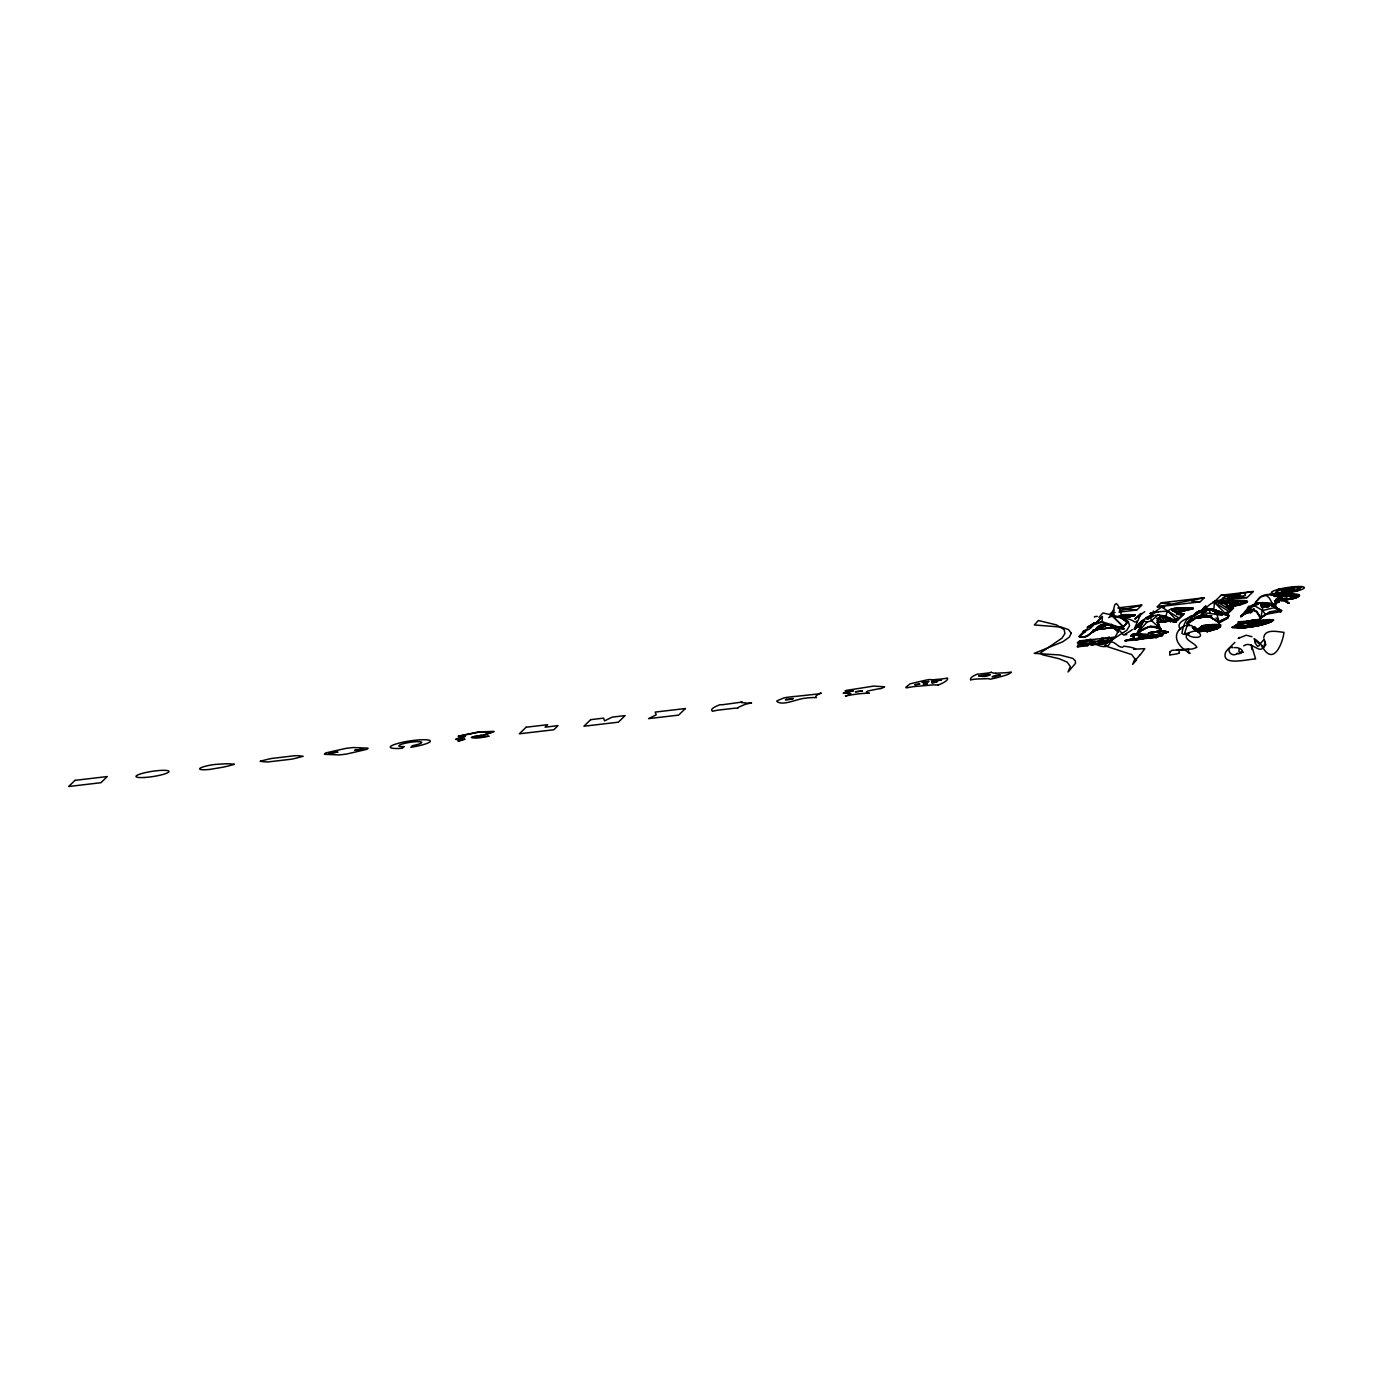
<?xml version="1.0" encoding="UTF-8"?>
<svg xmlns="http://www.w3.org/2000/svg" width="1373" height="1373" viewBox="0 0 1373 1373"><rect width="100%" height="100%" fill="white"/><g stroke="black" fill="none" stroke-linecap="round" stroke-linejoin="round"><path stroke-width="1.5" d="M1266.953 603.228L1272.411 605.407L1274.401 607.621L1262.645 610.504L1254.527 605.716L1246.753 609.698L1240.849 616.426L1246.701 611.706L1251.369 609.835L1256.552 611.448L1260.689 618.056L1268.875 612.512M1179.064 650.304L1188.4 649.223M1264.293 615.258L1260.689 618.056L1257.222 612.083L1252.468 609.784L1245.277 612.701L1240.849 616.752L1246.1 612.856M1250.082 608.359L1248.383 608.634L1249.996 606.883M1223.995 614.349L1212.016 609.149L1221.524 612.341L1216.049 611.157A5.32 1.184 12.5 0 1 1214.436 610.693L1218.881 611.723M1253.068 622.57L1257.205 622.964A12.735 2.008 -8.7 0 1 1256.758 623.514L1239.956 627.083L1248.915 627.049L1262.885 623.188L1250.597 625.436A9.405 1.493 -8.7 0 1 1246.65 626.037L1239.235 625.762A17.609 2.78 -8.7 0 1 1238.978 624.955L1257.737 620.201A6.642 1.047 -8.7 0 1 1260.483 619.463M1136.621 659.932L1132.622 664.378L1134.922 658.937L1131.747 654.578L1104.819 645.773L1106.587 643.422L1126.838 630.258L1129.584 625.642L1128.297 621.506L1120.419 617.129L1102.931 612.942L1098.932 617.387M1159.567 627.324L1161.232 629.641L1154.521 626.603L1148.669 626.689L1137.462 632.558L1140.929 626.98L1141.701 622.999L1141.032 626.757M1140.242 654.904L1144.79 648.674L1133.514 649.223M1263.795 637.45C1265.099 628.456 1277.782 631.803 1283.978 632.352C1282.691 643.199 1273.578 666.128 1262.714 647.37M1159.499 622.055L1156.976 622.364L1167.067 621.248C1163.171 607.896 1173.331 608.29 1181.827 607.93A34.171 5.406 -8.7 0 1 1189.344 607.964A32.317 5.114 -8.7 0 1 1191.798 608.17L1193.343 608.445L1190.751 609.2A32.317 5.114 -8.7 0 1 1187.13 610.127A34.171 5.406 -8.7 0 1 1177.468 612.169L1175.769 612.478M1101.97 622.673L1102.433 616.443M1260.895 617.472L1262.954 606.677C1269.613 601.271 1271.673 607.999 1266.198 606.952M1213.732 610.024L1214.556 602.078M1265.614 644.778L1263.881 647.524A11.293 4.668 -77.1 0 1 1263.435 647.37M1167.668 617.953A6.007 1.991 31.5 0 0 1167.136 618.125L1166.913 618.331A12.46 4.188 45.4 0 0 1166.741 618.571L1166.432 620.699L1166.775 618.622M1166.535 620.064L1166.432 620.699M1169.71 652.175L1169.83 654.87M1153.818 636.094L1147.519 636.54C1151.518 636.986 1156.855 637.244 1157.748 634.206A13.37 2.111 -8.7 0 0 1159.67 633.434L1166.346 632.198M1222.348 598.594L1236.644 597.942L1245.225 595.247M1222.382 598.422L1226.57 595.745L1252.897 591.574M1164.184 633.262L1161.095 634.223C1163.068 636.763 1159.55 634.807 1156.323 637.553A23.684 3.741 -8.7 0 0 1154.573 637.415L1138.526 639.372A23.89 3.776 -8.7 0 0 1135.969 640.041L1124.968 640.762C1124.607 640.796 1138.389 638.496 1132.897 636.283A30.326 4.788 -8.7 0 0 1130.906 635.905L1132.296 634.395L1138.2 633.537A20.715 3.278 -8.7 0 1 1140.517 633.399A17.386 2.746 -8.7 0 0 1140.448 634.12L1141.65 634.618A9.937 1.579 -8.7 0 0 1143.091 634.738L1148.051 634.566L1142.319 636.557L1154.298 634.206L1148.515 632.867L1161.644 630.791L1168.2 631.906L1160.168 634.755L1162.622 635.424A7.311 1.15 -8.7 0 0 1158.709 636.162L1156.581 637.106L1162.622 635.424L1160.168 634.755L1168.2 631.906L1161.129 630.842L1148.515 632.867L1161.901 630.773L1168.2 631.958L1165.454 632.919M1184.71 632.919L1188.417 621.66L1194.682 614.726M1260.706 621.128A8.152 1.287 -8.7 0 0 1263.589 620.253L1273.526 619.807L1271.861 621.437A25.555 4.033 -8.7 0 1 1270.883 621.969L1264.258 624.234A22.38 3.535 -8.7 0 1 1259.573 625.333L1252.777 626.586A27.014 4.273 -8.7 0 1 1240.059 628.079L1232.062 627.41A47.78 7.552 -8.7 0 0 1238.566 623.239L1238.6 622.999A44.863 7.105 -8.7 0 0 1238.36 621.883L1243.663 621.609M1275.242 608.342L1277.182 598.439L1283.669 599.881A32.368 17.471 47.8 0 1 1288.852 603.21L1282.245 598.044L1278.4 596.809L1284.407 599.486M1147.519 634.669C1142.285 637.776 1127.92 633.674 1141.65 634.618M1243.818 621.574A6.522 1.03 -8.7 0 1 1243.869 622.209L1240.849 621.643A10.572 1.665 -8.7 0 0 1238.36 621.883L1238.566 623.119L1233.726 626.672A49.96 7.895 -8.7 0 1 1232.062 627.41A10.847 1.716 -8.7 0 1 1237.76 627.186M1259.178 603.416L1252.245 605.236L1256.913 603.228A6.264 1.253 -23.5 0 1 1259.247 603.416M1193.841 629.452L1191.73 625.504L1185.585 625.625M1248.726 626.946L1241.312 627.101L1246.306 626.38A6.196 0.978 -8.7 0 0 1248.898 626.019L1261.238 622.329A8.873 1.407 -8.7 0 1 1260.397 622.861L1241.329 627.066L1243.801 627.427A8.976 1.424 -8.7 0 0 1246.118 627.272L1258.183 623.788M1232.594 627.307L1237.742 625.041M1257.239 600.67C1259.419 595.298 1267.502 593.428 1272.565 595.007M1249.138 610.213L1248.074 612.667L1242.616 614.95M1139.727 624.561L1144.31 619.686A18.982 1.442 -48.7 0 1 1144.155 620.098L1143.572 620.579M1169.796 651.815L1172.044 650.339L1179.064 649.807M1262.302 607.587L1262.782 606.488M1167.771 617.816L1164.973 621.9A3.175 1.871 3.7 0 1 1164.304 621.712L1164.047 621.609M1098.074 643.199L1113.537 637.415M1194.201 615.567L1191.026 617.043M1219.293 622.81A16.219 7.174 -80.2 0 1 1220.511 621.437L1227.668 618.056L1228.698 615.138L1218.417 612.701M1208 616.597L1210.814 617.095L1211.604 615.602A17.214 11.138 22.3 0 0 1210.849 617.112L1203.211 615.791M1248.555 610.539L1245.174 611.5L1250.94 605.956L1258.801 602.884L1265.7 602.953L1274.504 606.008A22.174 13.902 37.5 0 1 1276.032 606.797M1259.933 644.074L1263.898 639.612L1265.649 644.109A12.203 5.08 -62.2 0 1 1265.717 644.675M1140.448 627.993L1137.462 632.558L1149.939 626.431L1154.916 626.706L1160.597 629.246L1157.37 620.236L1158.074 618.073L1161.85 616.443L1167.719 618.399M1250.082 611.551L1250.837 610.144M1084.945 632.438L1088.686 626.534L1094.418 623.016L1102.227 621.797L1124.006 628.645L1107.359 624.646L1092.496 631.46M1201.976 613.285C1205.975 611.26 1237.502 619.927 1213.869 611.414C1207.176 608.136 1218.915 611.242 1215.86 610.539A3.124 0.927 17 0 0 1213.475 609.749L1211.655 609.835L1216.821 611.809M1138.543 617.507L1141.032 613.508L1134.098 629.332M1166.827 618.502L1168.955 617.97L1173.932 620.493M1196.655 647.49L1192.416 649L1181.81 649.618M1202.079 610.47L1208.927 608.771L1210.986 610.384M1201.426 611.071L1203.005 608.634M1188.932 649.378L1188.692 649.772A5.097 3.158 17.1 0 0 1189.584 653.256L1189.91 653.531A2.042 1.184 19.3 0 0 1189.567 653.067L1189.602 653.05M1253.051 606.231L1256.055 601.666M1083.263 631.323L1085.408 630.138M1094.178 623.84L1094.367 622.999L1094.058 623.994M493.851 731.775L483.914 735.001M1144.104 619.978L1137.307 626.071M1228.149 617.558L1228.766 615.808L1227.668 618.056M1170.174 618.365C1158.108 611.328 1141.564 616.614 1135.145 629.057L1138.114 625.144M1189.945 620.15L1187.559 623.462M1214.264 611.534C1222.039 613.353 1208.137 607.827 1213.389 610.316M1170.912 618.657C1178.926 621.248 1175.288 624.664 1169.127 619.257C1160.511 610.745 1152.822 622.484 1160.786 629.109L1150.797 626.328L1144.979 628.079L1137.462 632.558L1141.787 624.612C1132.141 625.728 1150.437 617.987 1135.728 628.233M1135.42 628.662L1140.791 622.192M1135.145 629.057L1136.621 627.032M1194.544 615.893C1198.938 613.542 1207.571 603.657 1210.231 612.684M1135.831 622.02L1136.535 621.042M1191.163 618.502L1191.095 618.605A26.362 14.056 9.7 0 0 1188.572 620.321M1188.246 621.986L1188.349 621.832A11.344 5.338 2.8 0 1 1189.258 620.888L1189.55 620.75M1135.866 628.045L1137.788 625.504M1204.018 611.345C1212.222 598.01 1220.477 600.996 1232.954 608.102M1083.469 631.34L1088.875 629.366A10.83 4.068 -34.8 0 0 1090.574 628.148L1101.97 616.872M1150.471 616.855L1153.543 612.959L1161.524 607.089A13.473 5.938 85.9 0 1 1162.639 606.797L1164.579 607.347A14.914 6.573 85.8 0 0 1161.507 607.055L1179.132 618.142L1183.972 613.868L1180.711 614.091M1195.729 630.894L1206.129 625.951L1220.305 624.955M1148.24 618.502L1150.351 617.593C1157.988 612.341 1144.224 621.763 1146.936 617.472M1256.072 601.631L1261.101 596.792L1270.076 594.337L1278.95 596.671L1288.852 603.245L1278.177 598.182M1117.914 627.204C1127.851 627.564 1129.962 619.292 1119.424 615.928M1224.836 614.744A261.059 251.671 45.8 0 1 1226.724 614.623L1231.444 609.612M1119.064 627.066L1123.389 626.757L1124.418 625.487M1225.025 614.726C1227.908 613.491 1238.206 605.339 1228.423 608.393M1084.292 630.636L1079.332 636.317M1239.03 649.618L1238.978 651.9L1243.526 652.312M1197.822 631.717L1206.163 630.447L1206.918 631.666L1216.838 628.783A23.925 3.776 -8.7 0 0 1220.528 626.86L1220.546 625.71L1216.924 625.539A9.457 1.493 -8.7 0 0 1214.367 625.762L1208.497 627.512A16.716 2.643 -8.7 0 0 1208.549 627.77A19.857 3.141 -8.7 0 1 1209.441 627.461L1215.088 626.654A6.711 1.064 -8.7 0 1 1215.654 626.86C1193.103 630.482 1232.165 621.385 1212.857 629.194A6.573 1.047 -8.7 0 1 1211.449 629.675L1197.788 631.443M1167.822 617.85A3.364 0.961 26 0 1 1168.646 617.953L1176.438 622.123L1171.821 621.265L1157.988 614.898L1151.604 620.733L1147.09 622.038L1137.822 632.318M1118.326 627.118L1123.389 626.757L1127.559 622.226A50.921 49.102 45.8 0 0 1124.35 619.36A42.288 40.761 45.8 0 0 1122.994 618.296L1119.184 615.791M1124.487 625.401L1127.559 622.226L1118.978 616.46M1179.39 629.572C1171.701 637.964 1180.608 648.434 1188.623 652.295M1218.726 612.736L1226.758 614.606L1233.469 608.05A261.059 251.671 45.8 0 0 1227.788 608.445M1195.78 629.744A4.668 1.407 11.4 0 1 1197.668 630.035L1198.869 630.413L1192.416 627.478L1194.27 626.689L1197.222 629.452L1200.191 627.907A114.319 18.089 -8.7 0 0 1200.757 627.41L1202.302 625.796A22.603 3.57 -8.7 0 1 1207.142 625.075L1218.675 624.612A23.667 3.741 -8.7 0 1 1220.563 624.972A17.798 2.815 -8.7 0 0 1217.508 625.075L1210.317 625.865A7.637 1.201 -8.7 0 0 1204.79 627.324L1203.743 628.027A11.379 1.802 -8.7 0 0 1203.743 628.474L1210.094 628.559M1197.702 617.129L1196.57 618.176L1211.158 616.065M1141.409 625.007L1137.616 626.86M1194.321 615.876L1198.835 611.448L1203.16 609.509M1250.511 607.484L1251.06 606.883M1217.628 628.456L1207.433 631.065A30.687 4.857 -8.7 0 1 1206.918 631.666A30.927 4.891 -8.7 0 0 1213.886 629.795A25.915 4.102 -8.7 0 0 1217.628 628.456L1208.549 627.77L1213.732 626.191M1138.543 626.225L1137.084 627.444L1144.31 619.686M1256.999 604.807L1258.801 602.884M1199.779 616.117L1197.05 617.987M1197.616 617.232L1196.57 618.176A261.059 251.671 45.8 0 1 1211.57 615.945L1196.57 618.176M1187.285 633.914C1182.565 639.698 1194.441 642.427 1196.775 647.026M1216.993 611.723L1212.805 611.002L1212.102 609.663L1213.08 610.178M1095.517 623.651L1101.06 617.884M1147.639 619.103L1153.543 612.959L1158.606 611.86M1079.058 636.557L1083.949 637.295M464.829 739.258L459.732 740.836M1191.318 617.266L1192.365 616.271M1080.345 635.356L1083.863 632.627M1090.471 625.487L1094.298 622.999L1091.586 625.865L1087.673 627.255L1088.617 626.98M1137.084 627.444L1141.804 623.599M1114.138 610.007L1111.014 613.044L1114.996 612.564M1225.471 604.807C1229.865 601.34 1237.76 600.945 1243.028 602.369A5.904 0.927 -8.7 0 1 1242.634 602.798L1234.893 605.081M1245.311 595.178L1245.448 593.668M1263.641 620.253L1252.073 622.244A22.002 3.484 -8.7 0 1 1249.447 622.381L1248.297 623.496L1252.433 622.673M1242.582 615.035L1240.763 616.631M1080.173 636.918L1086.901 636.351L1095.156 629.572M1093.612 624.492L1092.427 625.401M1093.697 630.962L1087.399 636.094M1094.384 630.31L1100.562 625.213L1105.849 623.943M1134.973 619.034L1140.86 613.508M1220.494 626.877L1219.602 625.522A6.865 1.081 -8.7 0 0 1218.023 625.487L1216.564 625.556M1197.359 630.979L1207.09 629.383A16.922 2.677 -8.7 0 1 1209.218 629.503L1193.12 631.34L1186.255 633.588M1095.62 629.126C1100.768 622.02 1110.774 622.999 1115.974 629.469M1135.128 618.897L1140.671 613.748M1089.321 644.16L1077.754 646.7M1110.053 640.796L1109.058 641.105M1191.953 618.262L1186.821 622.913L1187.302 623.823L1197.702 617.061M1093.423 624.681L1092.324 625.47M1141.341 621.712L1144.275 619.566M1137.462 627.083L1140.294 625.316M1150.231 616.734L1146.077 618.125L1151.913 615.55L1147.605 617.078M1082.061 633.742L1079.178 636.66M1188.332 622.982L1187.182 623.634M1188.829 622.57L1187.302 623.823M1188.64 622.724L1191.146 620.699M1253.103 606.523L1254.51 605.356M1189.087 622.364L1196.381 617.146L1192.159 619.292M1251.781 610.539L1253.652 609.028M1253.463 609.2L1249.893 611.877L1249.533 611.105M1210.935 629.812L1207.193 631.563M1231.735 609.355L1233.469 608.05L1227.702 608.531M1238.189 624.681L1251.524 620.407A9.457 1.493 -8.7 0 1 1253.189 620.133L1260.465 619.446L1257.496 620.304A5.732 0.91 -8.7 0 0 1257.239 620.956M1173.057 611.157L1174.447 610.556L1183.475 613.92M1245.277 612.701L1240.849 616.426M1216.427 620.785L1219.327 622.947L1227.05 618.451M1203.898 627.856L1204.773 627.324M1250.58 606.42L1249.447 607.347L1250.528 608.17M1208.515 609.389A3.347 0.91 -8.6 0 1 1207.828 610.299L1208.343 608.84M1273.011 619.944L1263.623 622.81L1270.111 621.815L1268.806 621.265M1183.097 614.486L1177.21 620.442L1160.339 621.952M1193.034 615.722L1197.84 613.233M1195.471 628.628L1197.96 629.315L1202.302 625.796A23.65 3.741 -8.7 0 1 1204.928 625.384L1211.741 624.595A13.232 2.094 -8.7 0 1 1214.024 624.475L1216.015 624.458M1234.859 642.41L1227.582 649.618A137.918 60.566 -9.3 0 0 1225.643 652.175C1220.34 666.832 1248.229 658.971 1255.626 658.971L1251.369 644.847L1251.301 645.773M1212.805 602.078L1215.448 600.893A13.404 1.459 -68.1 0 1 1215.86 600.825M1191.901 620.098L1197.084 617.043M1090.265 625.625L1088.154 627.118M1241.175 616.202L1247.336 611.311L1251.747 609.801L1255.694 610.796L1260.689 618.056L1265.408 614.469L1280.494 611.603A23.633 5.99 38.3 0 0 1281.421 611.225L1274.504 606.008M1176.661 614.418L1183.972 613.868L1177.21 620.442L1157.765 622.261M1192.553 628.01L1194.167 626.774M1253.343 609.406L1249.893 611.877L1249.224 610.504M1095.74 624.217L1102.227 621.797L1104.733 623.926L1109.779 625.024L1118.635 632.095M1100.906 627.547L1108.062 624.612A7.26 4.102 17.5 0 1 1109.83 624.921M1250.237 611.363L1245.448 613.062M1258.938 622.896L1253.755 624.835M1196.844 612.409L1194.939 613.885L1196.123 613.474M1139.847 635.991L1138.543 637.638L1151.415 636.797M1256.793 623.479L1255.3 624.252A7.723 1.219 -8.7 0 1 1253.515 624.801L1250.803 625.504M1100.202 622.621L1102.227 621.797M1082.456 633.451L1083.932 632.61M1085.254 637.021L1080.036 636.883L1085.254 637.021L1104.733 623.926M1181.947 627.375L1180.797 628.216A13.953 12.838 81.3 0 0 1179.888 629.091A15.566 14.451 74.7 0 0 1179.407 629.589M1262.302 603.536C1267.245 601.425 1256.415 603.107 1255.437 605.476A13.215 2.54 -29.2 0 1 1255.076 605.579M1099.687 628.388L1098.314 629.28M1239.665 637.467L1238.171 638.462L1246.169 635.218L1251.953 636.712M1162.897 616.546L1157.37 620.236L1159.275 626.826M491.465 732.358L483.296 735.121M1208.703 627.684L1215.723 626.963L1211.896 628.25M1250.734 611.002L1254.218 609.337M1197.05 612.272L1199.333 611.157L1194.888 614.006L1199.315 611.191L1196.552 613.216M1221.747 620.527L1223.566 619.566M1251.61 610.47L1248.108 612.787L1253.909 609.715M1109.367 640.951L1094.916 641.345L1080.568 645.224A5.561 0.875 -8.7 0 0 1080.414 645.653L1080.877 645.876M460.298 735.859L478.525 732.272L491.791 731.672M1293.555 597.478L1294.293 596.671L1293.538 597.495A7.998 1.27 -8.7 0 1 1292.096 598.044L1285.557 599.314L1286.244 598.645A22.929 3.621 -8.7 0 1 1287.205 598.147C1286.913 598.25 1278.212 598.731 1280.374 600.464A11.07 1.751 -8.7 0 0 1281.919 600.67L1295.528 598.027A25.589 4.05 -8.7 0 0 1297.468 597.169L1299.407 595.556A19.943 3.158 -8.7 0 0 1290.534 594.063M1250.254 609.578L1251.352 608.994M457.638 738.897L458.187 738.674A17.197 2.712 -8.7 0 1 460.35 738.039L464.863 736.735M1160.065 631.631L1148.806 632.884M1215.414 625.23L1207.794 626.38L1203.743 628.474M1240.162 622.158L1241.793 622.02L1239.973 622.226M1088.24 626.757L1094.298 622.999M1249.464 626.929L1264.979 623.393M1277.645 596.517L1291.289 595.642A21.848 3.45 -8.7 0 1 1293.503 596.105L1294.241 596.569L1289.35 598.782L1286.175 598.697C1286.604 597.787 1284.991 600.361 1288.681 598.937A10.538 1.665 -8.7 0 0 1290.671 598.474L1292.096 598.062M1088.137 626.809L1087.193 627.307L1088.686 626.534M1126.701 634.549L1123.492 635.03L1119.647 630.653L1118 630.482C1115.768 641.534 1100.923 648.794 1091.552 640.35C1093.903 644.778 1108.251 650.956 1110.173 642.169C1114.996 640.659 1117.776 647.867 1122.891 647.215M1275.311 595.848L1276.427 595.659A21.316 3.364 -8.7 0 1 1283.189 594.698A20.973 3.312 -8.7 0 1 1291.204 594.046L1299.424 595.367L1291.821 599.263L1281.61 599.04L1282.897 598.662A11.173 1.768 -8.7 0 0 1280.34 599.469A5.526 0.875 -8.7 0 0 1279.739 599.864L1280.546 600.499M1286.707 598.268L1282.605 599.675L1290.86 598.954L1296.764 595.951L1291.684 594.766L1281.49 595.419M1243.715 645.894C1252.485 639.234 1261.753 659.349 1265.048 642.032L1263.967 638.84M1109.367 637.003L1098.057 641.002M1160.545 628.868L1151.604 620.733L1150.351 617.593M1252.519 609.972L1254.51 609.269M1205.872 606.179L1204.018 607.982A15.103 2.386 -8.7 0 0 1204.241 608.136L1204.739 608.342M1251.129 626.054L1263.417 623.823M1184.213 626.139L1182.857 626.826A16.098 12.717 -64.8 0 0 1181.981 627.495M1253.24 624.938L1252.262 625.213M1197.96 629.315L1201.1 627.083A196.219 31.03 -8.7 0 0 1201.89 626.26L1220.58 624.972A23.169 3.673 -8.7 0 0 1218.057 624.561L1216.581 624.475M1198.749 616.048C1196.364 616.975 1201.341 615.104 1198.749 616.048L1208.429 615.893L1217.628 621.712M1118.72 628.371L1124.006 628.645L1118.72 628.371A15.532 3.312 51.9 0 0 1118.343 629.109L1118.343 630.276M1226.81 618.571L1225.403 619.017M471.694 737.164L474.457 736.803L473.29 736.717M1264.67 620.871L1261.341 621.9L1263.606 621.008A7.586 1.201 -8.7 0 1 1266.369 620.733C1262.25 622.347 1270.437 620.253 1241.501 626.929L1249.825 626.586M1142.439 620.699L1147.09 622.038M1131.386 639.097L1134.373 637.673L1133.377 636.437A29.949 4.737 -8.7 0 0 1131.318 635.956L1130.906 635.905A22.5 3.553 -8.7 0 1 1130.82 635.527L1139.779 633.434M1090.093 626.483L1088.686 626.946L1089.51 626.689M1190.854 617.112C1185.86 618.588 1174.704 623.17 1180.729 629.469M1134.493 615.344L1122.462 617.369M1192.605 608.531L1176.146 611.62M1248.606 623.393L1263.435 620.75M1275.757 600.31L1279.293 602.043L1277.748 597.804L1275.328 600.893L1275.071 607.123M463.113 736.82L462.169 737.129L463.611 737.129M1197.496 613.319L1198.663 612.959M1239.973 621.952C1239.956 623.651 1245.62 620.905 1238.721 621.9M1223.927 619.446L1225.094 619.086M1141.615 637.638L1156.821 634.498M1267.004 620.167L1270.008 620.716M1094.847 630.876L1106.587 624.732L1124.006 628.645L1121.26 628.559M1130.768 639.286L1127.267 640.23A26.997 4.273 -8.7 0 1 1124.968 640.762L1132.982 638.531L1134.355 636.969L1131.335 635.956M1249.842 608.445L1248.383 608.634M1251.421 620.424L1256.57 619.738A16.905 2.677 -8.7 0 1 1260.465 619.463L1243.475 622.982C1231.135 628.388 1251.85 619.257 1256.226 621.077M1152.771 613.868A32.317 5.114 -8.7 0 1 1151.844 613.765L1150.299 613.491L1152.908 612.736A32.317 5.114 -8.7 0 1 1154.315 612.358M1152.479 613.834L1150.299 613.491L1153.869 612.478M1125.431 640.693L1139.315 637.982M462.066 737.147L460.916 737.473M1133 615.911L1135.231 615.258L1131.009 614.761A35.372 5.595 -8.7 0 0 1127.164 614.675L1124.298 614.726M1090.883 639.149L1077.771 642.684M1109.538 614.469L1113.074 613.491L1114.087 614.503M1135.522 639.063L1135.9 639.921L1147.965 637.621M1251.592 625.659L1249.584 626.328M460.59 737.558L459.08 737.97A37.14 5.87 -8.7 0 0 458.136 738.228L455.561 739.395L459.063 739.549M1150.299 613.491L1153.406 612.65M1122.839 618.073L1135.231 615.258L1133.909 615.018A31.785 5.029 -8.7 0 0 1131.215 614.778A34.119 5.389 -8.7 0 0 1123.629 614.744L1121.381 614.864L1122.857 614.778M1256.638 624.543L1255.197 625.11L1260.242 624.355L1256.896 624.492M1258.663 625.075C1263.229 624.029 1249.602 626.637 1258.423 625.127M1263.452 620.75L1269.613 619.429M1157.576 606.78L1203.846 597.873M1111.529 612.907L1114.516 612.135M1119.493 610.848L1141.426 605.201M1131.678 616.271L1128.675 617.026A35.372 5.595 -8.7 0 1 1123.577 618.159L1110.98 616.374A16.939 8.53 15 0 0 1110.088 616.151M1172.696 611.345L1176.215 610.316L1171.873 610.247L1176.215 610.316L1173.057 611.466M1215.294 601.271L1222.897 599.314M1167.067 621.248L1179.132 618.142L1177.21 620.442L1172.13 620.802M1225.265 612.667L1229.281 611.637L1214.367 602.369A13.404 1.442 -67.4 0 1 1215.294 601.202M1266.404 621.094L1265.923 621.231A6.144 0.978 -8.7 0 0 1265.048 621.488L1262.594 623.445L1259.83 623.531M1249.293 620.836L1238.532 622.141M1239.905 627.993L1240.866 627.753M458.805 740.682C455.819 741.197 461.294 741.06 458.496 740.751M1185.483 634.017L1187.662 633.983A53.461 8.461 -8.7 0 1 1189.155 633.622M1186.924 634.154L1189.361 633.571M1263.126 620.442L1249.447 622.381M1241.158 622.244L1239.905 622.312L1241.81 622.089M1252.296 620.905L1259.985 619.515M1091.381 644.95L1098.074 643.353M1247.37 621.265L1250.563 620.579M1173.52 611.363L1176.129 610.453L1172.679 610.144M1200.38 615.533L1201.203 615.344A13.318 11.842 -41.4 0 1 1205.34 615.104L1209.27 616.22M1279.808 592.638L1291.135 591.42L1299.012 588.931A6.058 0.961 -8.7 0 0 1299.304 588.657C1293.332 585.893 1282.811 589.034 1276.993 591.145A6.058 0.961 -8.7 0 0 1276.495 591.574L1276.77 592.244M1261.461 624.921L1264.258 624.234A20.423 3.227 -8.7 0 0 1265.614 623.874L1266.919 623.496A18.381 2.9 -8.7 0 0 1268.635 622.913L1271.861 621.437A28.198 4.462 -8.7 0 0 1272.617 620.922L1272.994 620.579A33.192 5.252 -8.7 0 0 1273.526 619.807A33.518 5.303 -8.7 0 1 1273.286 620.27L1259.573 625.333A24.371 3.862 -8.7 0 1 1252.777 626.586L1240.025 628.096M1200.74 615.447L1207.674 615.636L1216.135 620.562M1138.08 639.475L1141.976 638.582M476.946 735.979L475.762 736.203A19.977 3.158 -8.7 0 0 474.68 736.409L473.805 736.597M1103.875 638.239L1101.403 638.067M1249.911 623.153L1248.452 623.342A24.954 3.947 -8.7 0 1 1249.825 623.17L1257.205 622.896M489.251 736.203C488.977 736.048 476.139 739.292 471.317 737.558M474.389 736.477L475.333 736.632A18.209 2.883 -8.7 0 1 476.311 736.443L481.048 735.55M488.101 736.082L473.479 737.301M1197.222 629.967L1195.094 629.898M1260.517 621.162L1251.61 622.261M1250.237 623.085L1256.57 622.432L1254.115 624.629L1239.802 626.002L1246.753 626.037M1132.828 635.527L1135.677 634.961M482.318 734.967L481.339 735.156M1271.638 611.586L1275.603 611.328M1198.372 631.597L1207.433 630.705L1198.766 631.769M480.756 735.276L479.778 735.447M1175.528 612.289L1193.343 608.445L1189.121 607.947A35.372 5.595 -8.7 0 0 1185.277 607.861L1171.821 608.84M477.924 736.134L480.241 735.705M1219.052 603.176L1228.595 601.408A25.383 4.016 -8.7 0 1 1243.046 600.499A19.994 3.158 -8.7 0 1 1244.573 600.619L1247.027 601.168A15.103 2.386 -8.7 0 1 1247.336 601.391L1240.351 604.738A19.994 3.158 -8.7 0 1 1238.068 605.287A25.006 3.947 -8.7 0 1 1227.033 607.295M1274.899 596.483L1280.906 595.487M1235.546 604.961L1226.981 606.162M1226.501 607.175L1244.745 603.399A14.64 2.317 -8.7 0 0 1247.165 602.129A14.417 2.283 -8.7 0 0 1247.336 601.391L1232.885 600.962A27.632 4.376 -8.7 0 0 1225.042 601.872L1220.854 602.524M1237.828 653.84C1247.388 653.016 1240.214 646.752 1234.276 647.644M1176.472 612.341L1181.69 611.345A35.372 5.595 -8.7 0 0 1186.787 610.213L1193.343 608.445L1173.932 608.548M1250.614 621.18L1248.623 621.54M1204.602 609.252L1206.318 609.011M1277.199 596.603L1290.38 595.573A21.556 3.415 -8.7 0 1 1293.503 596.105L1277.868 596.62M1086.043 645.413L1083.074 645.07L1095.276 642.736L1090.883 645.07L1106.398 643.199L1102.502 642.272L1109.882 640.951L1113.881 637.312L1079.607 640.848L1077.359 642.804L1086.747 642.186L1078.406 644.091L1077.221 646.837L1087.897 645.653L1089.681 644.057L1086.541 644.572M1266.043 622.295L1264.567 622.776L1268.892 622.192L1264.55 622.69L1268.858 622.123L1266.249 622.261M1093.234 630.087L1106.535 628.268M1093.131 630.156L1102.33 628.783M1226.226 607.432L1241.793 604.343L1245.036 600.67L1228.595 601.408M1095.637 629.726L1098.143 629.349M1171.65 609.561L1183.526 609.595M1215.448 600.893L1230.774 610.196M1098.984 629.246L1114.104 627.478M1103.171 628.68L1109.058 627.993M1213.612 625.865L1214.47 625.762M1275.603 595.933L1291.204 594.046M1177.004 649.807L1181.449 649.618M1118 607.879L1141.924 605.064L1136.844 610.007L1118.978 612.101M1151.055 613.405L1152.428 613.233M1107.376 628.182L1112.576 627.633M1207.794 626.38L1220.58 624.972M1221.798 603.399L1227.411 602.919M1142.799 638.411L1154.83 637.415A23.856 3.776 -8.7 0 1 1156.323 637.553A11.018 1.733 -8.7 0 1 1156.615 637.072L1148.789 637.535M1157.164 635.853L1162.176 635.442M1236.575 654.029C1230.294 657.667 1225.231 647.164 1232.559 647.215M1109.899 627.907L1112.422 627.65M1200.294 612.65L1201.358 612.581M1263.486 603.416L1265.94 603.416M1167.908 621.162L1171.289 620.871M1260.465 619.446L1243.955 622.209A17.403 2.746 -8.7 0 1 1247.182 621.317M1177.468 614.349L1179.905 614.143M1123.629 628.697L1116.438 626.963M1217.113 612.684L1216.324 612.736A7.878 4.926 18.6 0 0 1214.916 613.044A8.307 5.132 18.1 0 1 1217.147 612.77M1216.203 625.161L1217.748 625.058M1265.494 620.802L1267.022 620.699M1213.681 628.68L1200.757 629.143M1178.188 649.789L1177.09 649.824M1290.517 594.08L1288.543 594.183A21.47 3.398 -8.7 0 0 1283.189 594.698A20.801 3.295 -8.7 0 0 1274.487 596.002M1197.273 616.923L1210.814 617.095M1148.051 634.566L1140.345 633.845A17.918 2.832 -8.7 0 1 1140.517 633.399L1133.257 634.137L1130.854 635.768M1121.484 615.155L1135.231 615.258L1133.291 615.825A31.785 5.029 -8.7 0 1 1128.966 616.958M1079.109 644.057L1082.679 643.92M460.59 739.086L464.726 739.069M459.457 739.532L460.882 739.481A11.465 1.819 -8.7 0 1 462.667 739.446L462.77 739.463M1178.48 649.721L1178 649.841A26.104 5.852 54.7 0 1 1178.377 649.343M460.384 739.103L457.69 739.103M1099.001 643.353L1106.003 643.216M1270.008 594.337L1279.207 596.792L1288.852 603.245L1282.811 599.435A11.979 6.384 47.4 0 0 1278.709 598.096L1275.551 600.241L1275.122 607.535M1171.289 608.943L1174.447 610.556M1203.726 611.019L1206.283 610.796A3.347 0.91 -8.6 0 1 1203.332 611.071M461.997 736.632L458.17 736.203L478.405 731.963L493.851 731.363M1279.79 592.638L1276.941 592.312M1121.209 615.791L1125.414 616.408M995.871 673.216L1005.688 672.736A30.481 4.823 -8.7 0 0 1011.369 672.101A32.523 5.149 -8.7 0 1 1008.314 674.212L1007.404 674.589A23.701 3.741 -8.7 0 1 1005.671 675.259L997.055 677.696A37.088 5.87 -8.7 0 1 990.173 679.189A24.388 3.862 -8.7 0 0 988.097 678.657L976.272 679.051A26.619 4.205 -8.7 0 0 970.625 679.789M1108.629 617.644L1112.044 615.773L1114.687 604.944L1116.232 603.519C1121.518 607.175 1119.081 617.387 1125.911 619.532M1202.765 625.796L1206.129 625.951M1239.218 628.148A14.434 2.283 -8.7 0 0 1238.978 627.581L1232.062 627.41L1233.726 626.672A47.334 7.483 -8.7 0 0 1238.532 623.256A41.585 6.573 -8.7 0 0 1238.652 622.673M1218.64 612.152L1228.354 615.07M1080.053 640.865L1094.916 641.345M1256.793 620.974L1253.566 620.733M1281.507 600.636L1294.756 598.302A25.195 3.982 -8.7 0 0 1297.777 596.998A21.676 3.433 -8.7 0 0 1299.442 595.367M1236.489 626.517L1240.179 626.809M1220.46 613.697L1224.579 613.971M460.607 736.134L465.224 736.271M1261.461 606.54C1260.465 604.789 1263.194 603.022 1265.014 603.605C1279.773 605.699 1250.357 601.769 1264.928 606.849M1261.684 606.557L1262.954 606.677M1119.355 628.268L1120.522 628.456M1263.297 606.694L1261.238 606.523L1261.392 605.167L1266.266 603.76L1268.703 604.395M1263.829 606.746L1269.287 606.317A7.26 2.763 9.4 0 0 1269.304 605.836M1215.139 609.921L1208.549 608.823L1217.8 610.916M1221.455 595.264L1226.57 595.745M1241.621 597.118L1246.718 597.581M1118.446 608.325L1136.518 609.972M1097.439 628.525L1101.489 628.903M1199.779 601.837L1191.472 601.065M1161.644 602.833L1169.95 603.588M1178.583 614.606L1182.445 615.001L1174.807 612.307M1086.712 645.533L1087.588 645.619M1272.479 606.231L1268.257 603.966L1262.474 607.123L1264.705 604.566L1269.133 604.103L1281.85 610.728L1274.813 611.294A17.437 9.457 -47.2 0 0 1264.396 615.585M1134.27 634.395L1135.643 634.566M1224.03 614.349L1224.888 613.834M869.178 693.211L866.432 692.318A12.323 1.957 -8.7 0 1 866.809 691.683A13.421 2.128 -8.7 0 1 868.234 690.911L878.342 688.851A16.493 2.609 -8.7 0 1 880.368 688.714L880.797 688.577A22.946 3.638 -8.7 0 0 882.547 687.942L884.555 686.809L873.76 686.088L846.54 690.362A30.687 4.857 -8.7 0 0 845.047 690.997A42.717 6.762 -8.7 0 1 847.759 690.808L853.457 690.825L846.317 692.541A43.902 6.951 -8.7 0 1 843.176 693.108A25.074 3.965 -8.7 0 1 845.802 693.022L850.831 693.519L847.484 695.339A24.663 3.896 -8.7 0 1 845.39 696.008A27.906 4.411 -8.7 0 1 852.822 694.652L859.412 693.76A23.358 3.69 -8.7 0 1 869.109 693.228M1203.005 615.773L1205.854 616.202M1219.087 611.757L1221.489 612.307L1212.445 609.166M1160.357 633.039L1158.314 632.678M1109.813 624.766L1115.665 626.637M1250.769 622.673L1249.636 622.432M1167.496 617.867L1175.906 621.403L1172.182 621.385M1197.222 631.408C1207.365 638.222 1191.524 639.355 1186.976 634M1226.758 614.606L1228.766 615.396L1224.699 614.023M1197.222 629.452L1194.27 626.689L1195.197 628.319M1204.962 608.411L1204.018 607.982A14.417 2.283 -8.7 0 1 1204.104 607.175A14.64 2.317 -8.7 0 1 1206.043 606.111M1194.081 615.293C1185.946 615.756 1183.08 626.5 1181.964 633.262A9.045 2.3 56.5 0 0 1184.882 633.107M1215.277 609.972L1221.301 612.289L1218.023 611.019M1156.615 618.365L1165.969 621.729L1166.415 620.819A7.912 3.862 -13.6 0 1 1166.209 621.283L1164.424 621.746L1157.473 618.571L1158.898 619.069M1266.009 595.075L1269.27 598.044L1274.779 607.398M1108.595 624.526L1113.108 627.049M1111.512 624.2L1118.188 631.391M1274.607 606.969L1281.438 610.556M1159.601 619.36L1163.291 621.248A11.773 6.745 4.5 0 0 1163.892 621.729M1176.85 620.339L1167.805 611.277L1161.97 611.466A16.751 3.038 -4.4 0 0 1158.486 611.809M1209.767 616.443L1219.327 622.947M1123.045 626.654L1113.366 616.923L1123.389 626.757M1226.364 614.52L1214.539 602.49M1159.087 615.138L1160.683 616.151M1156.169 637.501L1154.899 636.574M1121.775 618.502L1127.164 621.986M1270.385 604.927L1272.325 606.128M1237.965 627.272L1239.253 628.01M1261.924 645.979C1260.277 642.152 1246.358 632.61 1259.985 644.606M1275.912 599.486L1277.096 600.31M1284.922 599.881L1288.526 602.936M1276.375 598.594L1279.035 601.803M1164.905 620.871L1160.94 616.391M1278.761 601.597L1279.207 596.792M1169.83 618.451L1170.791 619.463M1114.687 628.302L1118.12 631.563L1117.45 630.894M1273.406 595.607L1274.333 596.448M1207.142 608.994L1208.309 610.11M1170.809 619.48L1171.753 621.042M1262.645 610.504L1265.408 614.469M1153.543 612.959L1153.234 611.122L1154.006 611.774M1209.733 615.55L1210.351 616.528M1255.368 643.01L1254.562 640.625M1217.285 615.55L1219.293 622.638M1251.901 649.515L1251.421 646.717M1179.115 651.145L1179.356 653.136A8.598 1.356 -8.7 0 1 1175.219 654.166L1174.825 654.217A9.954 1.579 -8.7 0 1 1169.847 654.852M1203.383 610.299L1203.314 608.325A56.962 1.51 81.1 0 0 1203.349 609.372L1203.349 609.663M970.694 679.789A49.445 7.826 -8.7 0 1 973.577 675.911L974.161 675.619A46.562 7.363 -8.7 0 1 977.61 674.04A15.137 2.386 -8.7 0 0 979.189 674.109L988.629 672.942A15.017 2.368 -8.7 0 0 991.186 672.272M995.717 673.251A22.38 3.535 -8.7 0 1 991.306 672.255M937.999 685.076A36.076 5.715 -8.7 0 0 933.468 684.87L913.766 686.603A37.809 5.973 -8.7 0 0 906.283 687.873A43.318 6.848 -8.7 0 1 905.854 687.255L910.127 683.823L925.488 680.219A43.147 6.831 -8.7 0 1 929.538 679.515A16.219 2.574 -8.7 0 0 934.275 679.704L942.05 678.931A22.517 3.553 -8.7 0 0 947.507 678.073A57.546 9.096 -8.7 0 1 938.085 685.076M821.14 693.125A28.576 4.514 -8.7 0 1 817.621 694.017L795.482 696.403A22.122 3.501 -8.7 0 0 792.942 696.592L785.974 697.484A7.225 1.15 -8.7 0 0 783.863 697.93L777.444 700.608A38.804 6.144 -8.7 0 0 776.723 701.311C782.713 706.546 797.232 698.548 806.071 698.119A6.985 1.098 -8.7 0 1 808.131 697.844L813.485 697.535A21.848 3.45 -8.7 0 1 816.351 697.638A32.18 5.097 -8.7 0 1 821.02 693.142M1139.659 655.024A21.058 7.071 -17.2 0 1 1134.905 659.847M1123.595 646.202A20.973 6.453 1.6 0 1 1135.608 648.76M1132.33 629.589A20.973 5.664 -20.6 0 1 1124.968 634.12M1127.336 618.777A20.973 7.552 -2.7 0 1 1134.682 622.089M1094.418 617.095A21.041 1.648 3.9 0 1 1097.302 616.34M1169.968 652.312A20.063 6.367 33.3 0 1 1169.968 651.918M1194.596 613.971A14.949 9.491 -58.6 0 1 1197.582 612.701M1198.886 612.581A14.708 6.35 -41.4 0 1 1200.5 612.341M1201.838 612.272A13.73 3.879 -25.9 0 1 1202.971 612.547M1203.229 612.736A13.232 3.141 -18.6 0 1 1201.324 614.555M1203.864 614.332A15.789 3.261 -7 0 1 1202.147 615.653M1206.747 614.984A32.266 5.561 -10.5 0 1 1204.773 616.323M1189.378 624.904A10.692 4.943 1.1 0 1 1187.799 621.969M1194.424 629.709A6.247 1.854 11.4 0 1 1195.797 629.761M1188.314 652.467A12.34 6.264 22.8 0 1 1189.138 653.067M1237.862 653.325A17.128 11.653 -25.7 0 1 1236.678 653.514M1232.731 647.713A9.937 1.562 3 0 1 1231.512 647.198M1262.525 647.352A28.352 9.611 84.2 0 1 1262.113 647.043M1262.165 645.825A32.145 10.967 84.4 0 1 1261.959 645.585M1255.334 643.062A25.795 17.935 -84.1 0 0 1255.609 643.697L1257.548 646.391L1258.99 645.842A3.621 1.836 -64.4 0 0 1259.419 645.259M462.89 739.532A13.576 2.145 -8.7 0 1 458.719 740.665M461.912 736.666A5.681 0.892 -8.7 0 1 463.061 736.649M1135.025 628.697A26.19 11.894 -73.2 0 1 1138.148 624.612M1140.688 626.86A22.86 10.658 -40.9 0 1 1140.088 628.062M1138.801 616.477A52.414 18.175 -58.5 0 1 1144.653 611.706M1141.958 623.582A7.105 1.133 -38.5 0 1 1143.469 622.415M1139.693 623.119A24.834 16.442 -53.8 0 1 1140.139 622.638M1138.852 625.848A27.288 16.905 -53 0 1 1140.431 624.046M1166.844 619.463A21.831 14.314 22.1 0 1 1170.671 622.038M1170.122 618.228A10.452 4.411 30.5 0 1 1170.877 618.519M1138.835 626.448A15.172 8.547 26.7 0 1 1141.066 625.607M1137.805 625.093A59.073 16.974 -56.5 0 1 1140.036 622.741M1148.085 634.549A13.37 2.111 -8.7 0 1 1141.478 634.652M1098.022 629.074A16.253 10.469 0.7 0 1 1094.641 630.619M1094.281 631.443A10.675 6.367 -0.5 0 1 1092.479 631.837M1085.425 636.643A6.384 4.136 -24.7 0 1 1084.001 636.986M1087.227 635.785A8.907 6.762 -28.9 0 1 1085.408 636.626M1105.814 623.702A7.397 5.338 19.7 0 1 1108.68 624.32M1113.537 626.74A25.057 17.214 16.7 0 1 1115.254 628.165M1117.691 629.606A17.265 4.068 47.2 0 1 1119.767 628.714M1128.966 616.958A34.119 5.389 -8.7 0 1 1122.599 618.365M1219.859 602.696A25.006 3.947 -8.7 0 1 1228.56 601.443M1191.386 620.991A42.906 28.404 -38.2 0 1 1192.142 620.407M1217.353 619.154A22.5 4.256 46.4 0 1 1215.963 617.987M1219.19 622.055A16.836 7.517 -80.5 0 1 1221.764 619.978M1202.216 610.384A3.415 0.875 -9.1 0 1 1205.443 609.131A3.415 0.875 -9.1 0 1 1208.875 609.32M1223.824 619.034A34.737 10.126 -57.9 0 1 1224.184 618.931M1227.771 617.318A39.457 9.92 32.3 0 1 1225.849 617.799M1227.565 617.987A39.405 10.092 34.5 0 1 1226.878 618.313M1197.41 630.911A7.672 1.219 -8.7 0 1 1199.092 630.087M1261.615 624.955A26.224 4.153 -8.7 0 1 1239.304 628.13M1246.066 612.804A17.54 8.701 67.8 0 1 1247.937 612.255M1275.466 608.462A33.999 17.677 36.6 0 1 1280.734 612.101M1272.857 604.858A24.834 3.553 20.9 0 1 1269.012 603.725M1268.875 612.341A15.292 9.577 -50.4 0 1 1271.655 611.448M1262.422 606.248A12.563 7.946 37.7 0 1 1274.796 604.721M1267.725 604.978A13.799 5.286 0.5 0 1 1268.806 605.905M1251.112 610.453A8.049 3.621 -12.9 0 1 1252.193 609.818M1250.099 611.397A13.558 1.991 -27 0 1 1250.614 611.054M1262.01 607.553A32.935 18.089 33.5 0 1 1262.285 606.935M1247.353 608.926A6.539 3.038 -22.2 0 1 1249.207 605.974M1252.193 611.757A17.815 11.619 -52.6 0 1 1250.099 613.165M1274.436 600.79A34.325 21.882 0.2 0 1 1277.611 602.919M1278.641 601.717A28.833 9.354 39.8 0 1 1277.456 598.834M1263.297 603.365A11.911 10.195 -34 0 1 1270.025 604.961M1276.77 600.516A41.293 27.134 -2.4 0 1 1278.435 601.769M741.248 702.495L747.581 703.165A22.019 3.484 -8.7 0 0 751.597 702.89A22.037 3.484 -8.7 0 0 745.076 704.366L738.382 707.301A27.7 4.376 -8.7 0 0 738.022 708.228A27.735 4.394 -8.7 0 0 734.915 708.193L717.598 710.184A27.511 4.359 -8.7 0 0 712.604 711.265A43.885 6.934 -8.7 0 1 712.124 708.931A46.579 7.363 -8.7 0 1 720.053 704.675A26.499 4.188 -8.7 0 0 722.061 704.795L739.532 702.41A26.602 4.205 -8.7 0 0 742.021 701.654A17.18 2.712 -8.7 0 0 741.248 702.427L741.248 702.495M1071.266 633.228L1069.224 637.226L1062.736 641.792L1034.229 653.359L1059.784 654.972L1072.708 658.354L1075.334 660.791L1075.488 663.382L1068.057 671.963L1070.356 666.506L1067.181 662.146L1059.287 658.765L1042.519 654.818L1040.219 653.102L1061.964 638.153L1064.95 633.519L1064.126 629.606L1056.335 624.869L1038.366 620.51L1034.367 624.955L1061.346 627.101L1068.554 629.641L1071.266 633.228M1277.748 597.736L1278.332 596.826L1277.765 597.581M931.924 682.793L937.038 682.021L931.941 682.759M1202.971 611.002C1206.987 613.731 1207.674 607.192 1202.971 611.002M1000.11 675.156L994.498 676.683A15.875 2.506 -8.7 0 1 992.147 676.975A11.241 1.785 -8.7 0 1 992.593 676.46L996.146 675.259A10.04 1.596 -8.7 0 1 999.595 674.641A15.618 2.471 -8.7 0 1 1000.042 674.932L1000.11 675.156M855.448 691.82L862.45 690.997L855.499 691.752M922.278 682.415L928.972 681.506L922.33 682.364M1255.128 625.161L1260.225 624.303L1255.128 625.161M328.971 753.314L337.724 752.095L328.971 753.314M354.8 750.293L363.553 749.057L354.852 750.207M1229.882 604.223L1238.635 602.987L1229.933 604.154M931.992 681.265L941.106 680.133L931.992 681.265M1203.108 610.728C1205.545 614.091 1208.738 607.415 1203.126 610.728M978.863 675.962L980.871 676.185A11.344 1.802 -8.7 0 0 982.073 676.082A7.981 1.27 -8.7 0 0 981.832 676.408L984.544 676.494A5.784 0.91 -8.7 0 0 986.603 676.134L990.139 674.967A7.105 1.116 -8.7 0 0 990.19 674.538L987.29 674.503A6.505 1.03 -8.7 0 0 985.299 674.898L978.915 675.894M914.916 684.698L919.67 684.097L914.916 684.698M1198.56 615.979L1197.925 616.855L1198.56 615.979M923.377 684.286L927.29 683.754L923.411 684.252M1278.194 589.412L1274.882 593.685L1297.605 590.819L1301.913 586.631L1278.194 589.412M1204.293 610.058L1203.126 611.431L1206.541 611.002L1204.293 610.058M1196.604 612.564L1195.385 613.851L1199.281 611.088L1196.604 612.564M75 780.345L68.65 786.506L100.933 782.713L107.283 776.552L75 780.345M403.971 746.62L402.289 748.268A20.217 3.192 -8.7 0 1 396.299 743.891A20.217 3.192 -8.7 0 1 428.719 740.098A20.217 3.192 -8.7 0 1 410.887 747.255L412.587 745.608A11.533 1.819 -8.7 0 0 420.516 741.798A11.533 1.819 -8.7 0 0 402.77 743.874A11.533 1.819 -8.7 0 0 403.971 746.62M526.116 727.227L519.354 733.8L553.8 729.767L558.022 725.648L545.098 727.175L547.638 724.704L526.116 727.227M590.699 719.658L583.92 726.231L618.365 722.181L625.127 715.608L612.221 717.118L604.532 720.911L603.605 718.13L590.699 719.658M685.402 708.537L678.622 715.11L648.502 718.645L656.191 714.852L655.264 712.072L685.402 708.537M1161.301 602.798L1157.061 606.917L1200.122 601.855L1204.344 597.753L1161.301 602.798M1221.112 595.23L1214.779 601.408L1247.062 597.615L1253.412 591.454L1221.112 595.23M1230.414 596.088L1228.629 597.839L1237.76 596.757L1239.562 595.024L1230.414 596.088M1231.804 603.416L1230.603 604.583L1237.88 602.696L1231.804 603.416M1284.236 589.772L1282.433 591.523L1291.564 590.459L1293.366 588.708L1284.236 589.772M1251.884 606.059L1252.828 605.218L1251.884 606.059M786.043 699.338L785.854 699.441A7.225 1.15 -8.7 0 0 785.545 700.041L792.89 699.011A7.225 1.15 -8.7 0 0 793.216 698.411L786.043 699.338M326.482 752.747L325.693 753.108A14.279 2.265 -8.7 0 0 324.457 754.309L339.011 754.91A27.632 4.376 -8.7 0 0 346.837 754L366.797 749.332A14.279 2.265 -8.7 0 0 368.033 748.148L353.496 747.53A27.632 4.376 -8.7 0 0 345.653 748.439L326.482 752.747M234.32 764.349L227.764 766.117A35.372 5.595 -8.7 0 1 222.666 767.25L210.258 769.343A13.318 2.111 -8.7 0 1 199.892 768.399A13.318 2.111 -8.7 0 1 215.338 764.418L226.253 763.766A35.372 5.595 -8.7 0 1 230.098 763.851L234.32 764.349M261.213 761.002L260.149 761.329L264.388 761.826A35.372 5.595 -8.7 0 0 268.233 761.912L291.539 759.183A35.372 5.595 -8.7 0 0 296.637 758.033L303.193 756.266L298.971 755.768A35.372 5.595 -8.7 0 0 295.126 755.682L271.82 758.428A35.372 5.595 -8.7 0 0 266.705 759.561L261.213 761.002M1200.465 629.709L1199.161 630.087A8.375 1.322 -8.7 0 1 1200.465 629.709A16.064 2.54 -8.7 0 1 1209.27 629.503A13.129 2.077 -8.7 0 0 1206.06 629.675L1197.891 631.082A9.199 1.459 -8.7 0 1 1202.491 630.07L1207.142 629.606A13.49 2.128 -8.7 0 1 1209.218 629.503L1200.465 629.709M1267.485 622.123L1265.031 622.501L1268.395 622.398L1267.485 622.123M1209.527 628.645L1203.898 628.594L1212.119 628.216A7.517 1.184 -8.7 0 1 1209.527 628.645M144.148 777.496A16.63 2.626 -8.7 0 0 168.982 771.523A16.63 2.626 -8.7 0 0 144.474 772.827A16.63 2.626 -8.7 0 0 144.148 777.496M1147.897 618.639A3.707 0.995 -21.6 0 0 1152.822 615.808A3.707 0.995 -21.6 0 0 1147.382 616.992A3.707 0.995 -21.6 0 0 1147.897 618.639M1230.74 597.839A6.659 1.047 -8.7 0 0 1240.677 595.453A6.659 1.047 -8.7 0 0 1230.86 595.985A6.659 1.047 -8.7 0 0 1230.74 597.839M1279.945 593.634A16.63 2.626 -8.7 0 0 1304.35 587.61A16.63 2.626 -8.7 0 0 1279.413 589.103A16.63 2.626 -8.7 0 0 1279.945 593.634M1284.544 591.523A6.659 1.047 -8.7 0 0 1294.482 589.137A6.659 1.047 -8.7 0 0 1284.665 589.669A6.659 1.047 -8.7 0 0 1284.544 591.523"/></g></svg>
